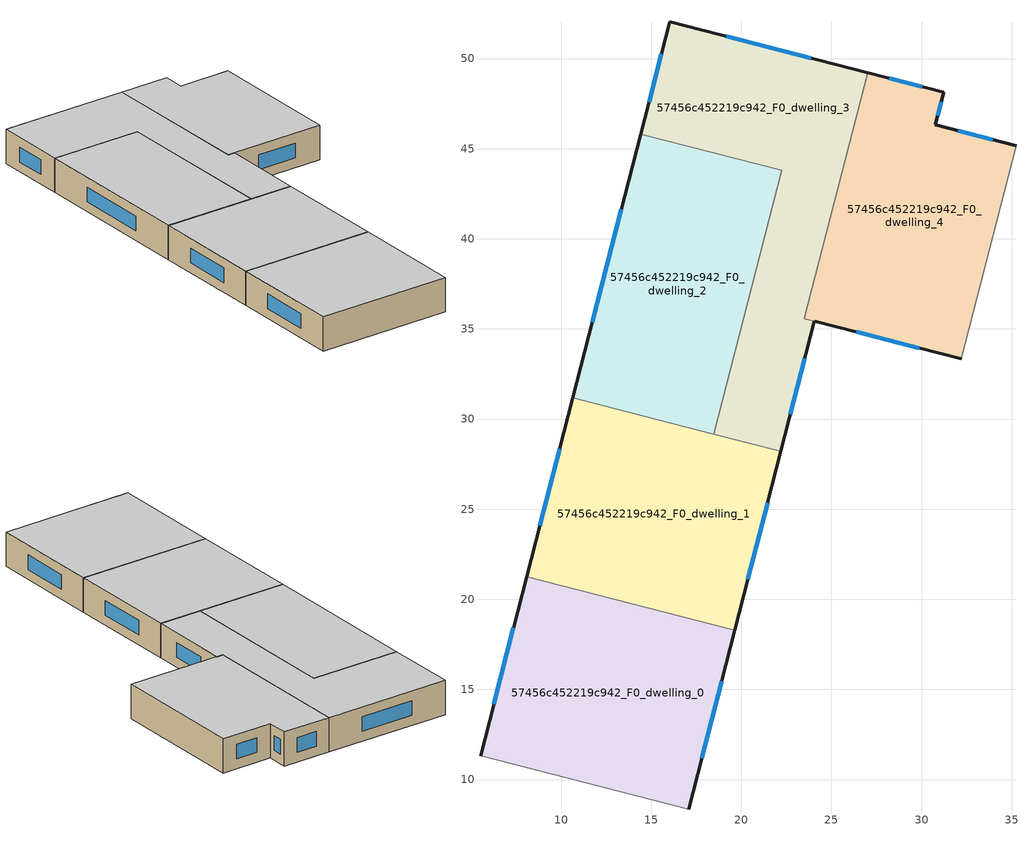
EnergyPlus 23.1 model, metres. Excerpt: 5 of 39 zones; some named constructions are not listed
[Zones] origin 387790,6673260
57456c452219c942_F0_dwelling_0
 floor ground (EU_floor_Construction): 19.63,18.28 17.07,8.36 5.53,11.33 8.09,21.25 z0
 wall outside (EU_wall_Construction): 17.07,8.36 19.63,18.28 / 8.09,21.25 5.53,11.33 z0:3
 wall to 57456c452219c942_F0_dwelling_1 (EU_wall_Construction): 19.63,18.28 8.09,21.25 z0:3
 wall adiabatic (EU_wall_Construction): 5.53,11.33 17.07,8.36 z0:3
 window (EU_Window_Construction): 17.8,11.19 18.9,15.44 / 7.35,18.42 6.26,14.17 z0.86:2.14
 ceiling to 57456c452219c942_F1_dwelling_0 (EU_floor_Construction): 17.07,8.36 19.63,18.28 8.09,21.25 5.53,11.33 z3
57456c452219c942_F0_dwelling_1
 floor ground (EU_floor_Construction): 22.19,28.2 19.63,18.28 8.09,21.25 10.64,31.18 z0
 wall outside (EU_wall_Construction): 19.63,18.28 22.19,28.2 / 10.64,31.18 8.09,21.25 z0:3
 wall to 57456c452219c942_F0_dwelling_2 (EU_wall_Construction): 18.47,29.16 10.64,31.18 z0:3
 wall to 57456c452219c942_F0_dwelling_3 (EU_wall_Construction): 22.19,28.2 18.47,29.16 z0:3
 window (EU_Window_Construction): 20.36,21.11 21.46,25.37 / 9.91,28.34 8.82,24.09 z0.86:2.14
 ceiling to 57456c452219c942_F1_dwelling_1 (EU_floor_Construction): 19.63,18.28 22.19,28.2 10.64,31.18 8.09,21.25 z3
57456c452219c942_F0_dwelling_2
 floor ground (EU_floor_Construction): 22.24,43.79 18.47,29.16 10.64,31.18 14.42,45.81 z0
 wall outside (EU_wall_Construction): 14.42,45.81 10.64,31.18 z0:3
 wall to 57456c452219c942_F0_dwelling_3 (EU_wall_Construction): 18.47,29.16 22.24,43.79 14.42,45.81 z0:3
 window (EU_Window_Construction): 13.34,41.63 11.72,35.36 z0.86:2.14
 ceiling to 57456c452219c942_F1_dwelling_2 (EU_floor_Construction): 18.47,29.16 22.24,43.79 14.42,45.81 10.64,31.18 z3
57456c452219c942_F0_dwelling_3
 floor ground (EU_floor_Construction): 27.01,49.21 23.49,35.58 24.05,35.43 22.19,28.2 18.47,29.16 22.24,43.79 14.42,45.81 16.02,52.04 z0
 wall outside (EU_wall_Construction): 27.01,49.21 16.02,52.04 14.42,45.81 / 22.19,28.2 24.05,35.43 z0:3
 wall to 57456c452219c942_F0_dwelling_4 (EU_wall_Construction): 24.05,35.43 23.49,35.58 27.01,49.21 z0:3
 window (EU_Window_Construction): 15.56,50.26 14.88,47.59 / 23.87,50.02 19.16,51.23 / 22.72,30.27 23.52,33.37 z0.86:2.14
 ceiling to 57456c452219c942_F1_dwelling_3 (EU_floor_Construction): 22.19,28.2 24.05,35.43 23.49,35.58 27.01,49.21 16.02,52.04 14.42,45.81 22.24,43.79 18.47,29.16 z3
57456c452219c942_F0_dwelling_4
 floor ground (EU_floor_Construction): 35.24,45.17 32.18,33.34 23.49,35.58 27.01,49.21 31.23,48.12 30.77,46.32 z0
 wall outside (EU_wall_Construction): 35.24,45.17 30.77,46.32 31.23,48.12 27.01,49.21 / 24.06,35.43 32.18,33.34 z0:3
 wall adiabatic (EU_wall_Construction): 32.18,33.34 35.24,45.17 z0:3
 window (EU_Window_Construction): 30.02,48.43 28.21,48.9 / 30.9,46.84 31.1,47.6 / 33.96,45.5 32.04,45.99 / 26.38,34.83 29.86,33.93 z0.86:2.14
 ceiling to 57456c452219c942_F1_dwelling_4 (EU_floor_Construction): 32.18,33.34 35.24,45.17 30.77,46.32 31.23,48.12 27.01,49.21 23.49,35.58 z3
[SCHEDULE:FILE] Column Number=1; Rows to Skip at Top=0; Number of Hours of Data=8760; Column Separator=Comma; Interpolate to Timestep=No; Minutes per Item=60; Adjust Schedule for Daylight Savings=Yes
Name | File
EU_Step8_GainSchedule_57456c452219c942_F5_dwelling_3_f000 | ../../schedules/57456c452219c942/57456c452219c942_F5_dwelling_3_f000_gain.csv
EU_Step8_GainSchedule_57456c452219c942_F5_dwelling_4_f000 | ../../schedules/57456c452219c942/57456c452219c942_F5_dwelling_4_f000_gain.csv
EU_Step8_GainSchedule_57456c452219c942_F6_dwelling_0_f000 | ../../schedules/57456c452219c942/57456c452219c942_F6_dwelling_0_f000_gain.csv
EU_Step8_GainSchedule_57456c452219c942_F6_dwelling_1_f000 | ../../schedules/57456c452219c942/57456c452219c942_F6_dwelling_1_f000_gain.csv
EU_Step8_GainSchedule_57456c452219c942_F6_dwelling_2_f000 | ../../schedules/57456c452219c942/57456c452219c942_F6_dwelling_2_f000_gain.csv
EU_Step8_GainSchedule_57456c452219c942_F6_dwelling_3_f000 | ../../schedules/57456c452219c942/57456c452219c942_F6_dwelling_3_f000_gain.csv
EU_Step8_GainSchedule_57456c452219c942_F6_dwelling_4_f000 | ../../schedules/57456c452219c942/57456c452219c942_F6_dwelling_4_f000_gain.csv
